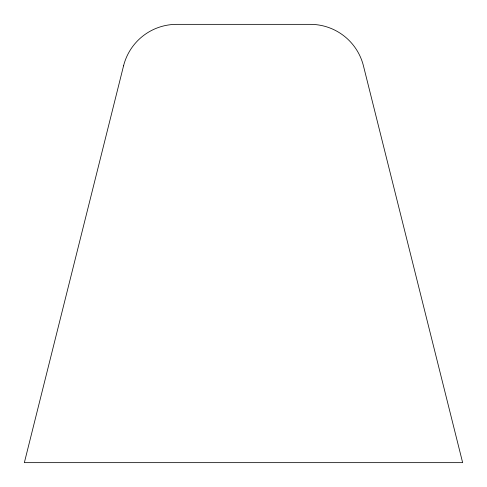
<?xml version="1.0" encoding="UTF-8"?>
<svg xmlns="http://www.w3.org/2000/svg" width="487" height="487" viewBox="0 0 487 487"><rect width="100%" height="100%" fill="white"/><g stroke="black" fill="none" stroke-linecap="round" stroke-linejoin="round"><path stroke-width="0.73" d="M123.552 65.848L24.35 462.65L462.65 462.65L363.448 65.848A54.788 54.788 0 0 0 310.298 24.35L176.702 24.35A54.788 54.788 0 0 0 123.552 65.848"/></g></svg>
